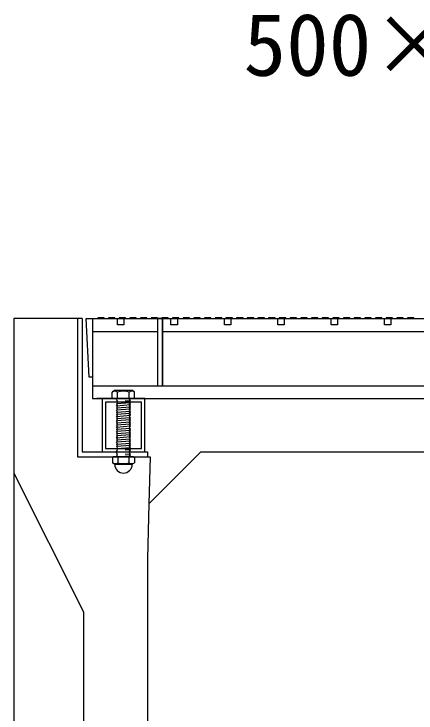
# Model space of a CAD drawing. Units: millimetres, scale not verified. Extents: x -16800 to 16800, y -5940 to 5940.
# Drawn here: x -12802 to -12426, y -2115 to -1459 of the extents above; entities that cross this region are included whole.
import ezdxf
from ezdxf.enums import TextEntityAlignment as Align

# ---------------------------------------------------------------- set-up
doc = ezdxf.new("R2010")
doc.units = ezdxf.units.MM
doc.header["$LTSCALE"] = 20
doc.linetypes.add('DOTTED', pattern=[1.75, 0.25, -1.5])
for name, color, linetype, lineweight in [('0-2_HATCH', 6, 'Continuous', 25), ('0-5_OUTLINE', 3, 'Continuous', 25), ('0-6_TXT', 7, 'Continuous', 25)]:
    doc.layers.add(name, color=color, linetype=linetype, lineweight=lineweight)
doc.styles.add('ＭＳ ゴシック', font='')
doc.styles.get('ＭＳ ゴシック').set_extended_font_data('MS Gothic')

msp = doc.modelspace()

# ---------------------------------------------------------------- linework, layer by layer
at = {"layer": '0-2_HATCH'}
for p, q in [((-12743, -1744.84), (-12743, -1874.34)), ((-12738.5, -1744.84), (-12738.5, -1869.84)), ((-12729, -1744.84), (-12729, -1819.84)), ((-12668, -1744.84), (-12668, -1807.84)), ((-12663.5, -1744.84), (-12663.5, -1807.84)), ((-12729, -1756.84), (-12668, -1756.84)), ((-12663.5, -1756.84), (-12191.5, -1756.84)), ((-12708.5, -1812.34), (-12710.5, -1813.84)), ((-12710.5, -1819.84), (-12710.5, -1813.84)), ((-12710.17, -1813.57), (-12708.5, -1812.34)), ((-12691.5, -1812.34), (-12708.5, -1812.34)), ((-12705.5, -1819.84), (-12705.5, -1813.84)), ((-12694.5, -1819.84), (-12694.5, -1813.84)), ((-12689.83, -1813.57), (-12691.5, -1812.34)), ((-12689.5, -1819.84), (-12689.5, -1813.84)), ((-12729, -1819.84), (-12126, -1819.84)), ((-12680, -1819.84), (-12725, -1819.84)), ((-12720, -1819.84), (-12720, -1869.84)), ((-12680, -1819.84), (-12720, -1819.84)), ((-12689.5, -1819.84), (-12710.5, -1819.84)), ((-12706.5, -1819.84), (-12693.5, -1819.84)), ((-12706.5, -1820.84), (-12705.5, -1819.84)), ((-12705.5, -1821.84), (-12706.5, -1820.84)), ((-12694.5, -1820.84), (-12693.5, -1819.84)), ((-12693.5, -1821.84), (-12694.5, -1820.84)), ((-12680, -1869.84), (-12680, -1819.84)), ((-12716.8, -1823.04), (-12716.8, -1866.64)), ((-12683.2, -1823.04), (-12716.8, -1823.04)), ((-12706.5, -1822.84), (-12705.5, -1821.84)), ((-12705.5, -1823.84), (-12706.5, -1822.84)), ((-12706.5, -1824.84), (-12705.5, -1823.84)), ((-12693.5, -1823.84), (-12706.5, -1824.84)), ((-12705.5, -1825.84), (-12706.5, -1824.84)), ((-12706.5, -1826.84), (-12705.5, -1825.84)), ((-12693.5, -1825.84), (-12706.5, -1826.84)), ((-12705.5, -1827.84), (-12706.5, -1826.84)), ((-12706.5, -1828.84), (-12705.5, -1827.84)), ((-12693.5, -1827.84), (-12706.5, -1828.84)), ((-12694.5, -1824.84), (-12693.5, -1823.84)), ((-12693.5, -1825.84), (-12694.5, -1824.84)), ((-12694.5, -1826.84), (-12693.5, -1825.84)), ((-12693.5, -1827.84), (-12694.5, -1826.84)), ((-12694.5, -1828.84), (-12693.5, -1827.84)), ((-12683.2, -1866.64), (-12683.2, -1823.04)), ((-12705.5, -1829.84), (-12706.5, -1828.84)), ((-12706.5, -1830.84), (-12705.5, -1829.84)), ((-12693.5, -1829.84), (-12706.5, -1830.84)), ((-12705.5, -1831.84), (-12706.5, -1830.84)), ((-12693.5, -1831.84), (-12706.5, -1832.84)), ((-12706.5, -1832.84), (-12705.5, -1831.84)), ((-12693.5, -1833.84), (-12706.5, -1834.84)), ((-12693.5, -1829.84), (-12694.5, -1828.84)), ((-12694.5, -1832.84), (-12693.5, -1831.84)), ((-12693.5, -1833.84), (-12694.5, -1832.84)), ((-12694.5, -1834.84), (-12693.5, -1833.84)), ((-12705.5, -1835.84), (-12706.5, -1834.84)), ((-12693.5, -1835.84), (-12706.5, -1836.84)), ((-12706.5, -1836.84), (-12705.5, -1835.84)), ((-12705.5, -1837.84), (-12706.5, -1836.84)), ((-12693.5, -1837.84), (-12706.5, -1838.84)), ((-12706.5, -1838.84), (-12705.5, -1837.84)), ((-12705.5, -1839.84), (-12706.5, -1838.84)), ((-12693.5, -1839.84), (-12706.5, -1840.84)), ((-12706.5, -1840.84), (-12705.5, -1839.84)), ((-12705.5, -1841.84), (-12706.5, -1840.84)), ((-12693.5, -1835.84), (-12694.5, -1834.84)), ((-12694.5, -1836.84), (-12693.5, -1835.84)), ((-12694.5, -1836.84), (-12693.5, -1837.84)), ((-12694.5, -1838.84), (-12693.5, -1837.84)), ((-12694.5, -1838.84), (-12693.5, -1839.84)), ((-12694.5, -1840.84), (-12693.5, -1839.84)), ((-12694.5, -1840.84), (-12693.5, -1841.84)), ((-12693.5, -1841.84), (-12706.5, -1842.84)), ((-12706.5, -1842.84), (-12705.5, -1841.84)), ((-12705.5, -1843.84), (-12706.5, -1842.84)), ((-12693.5, -1843.84), (-12706.5, -1844.84)), ((-12706.5, -1844.84), (-12705.5, -1843.84)), ((-12705.5, -1845.84), (-12706.5, -1844.84)), ((-12693.5, -1845.84), (-12706.5, -1846.84)), ((-12706.5, -1846.84), (-12705.5, -1845.84)), ((-12705.5, -1847.84), (-12706.5, -1846.84)), ((-12693.5, -1847.84), (-12706.5, -1848.84)), ((-12706.5, -1848.84), (-12705.5, -1847.84)), ((-12694.5, -1842.84), (-12693.5, -1841.84)), ((-12694.5, -1842.84), (-12693.5, -1843.84)), ((-12694.5, -1844.84), (-12693.5, -1843.84)), ((-12694.5, -1844.84), (-12693.5, -1845.84)), ((-12694.5, -1846.84), (-12693.5, -1845.84)), ((-12694.5, -1846.84), (-12693.5, -1847.84)), ((-12694.5, -1848.84), (-12693.5, -1847.84)), ((-12705.5, -1849.84), (-12706.5, -1848.84)), ((-12693.5, -1849.84), (-12706.5, -1850.84)), ((-12706.5, -1850.84), (-12705.5, -1849.84)), ((-12705.5, -1851.84), (-12706.5, -1850.84)), ((-12693.5, -1851.84), (-12706.5, -1852.84)), ((-12706.5, -1852.84), (-12705.5, -1851.84)), ((-12705.5, -1853.84), (-12706.5, -1852.84)), ((-12693.5, -1853.84), (-12706.5, -1854.84)), ((-12706.5, -1854.84), (-12705.5, -1853.84)), ((-12694.5, -1848.84), (-12693.5, -1849.84)), ((-12694.5, -1850.84), (-12693.5, -1849.84)), ((-12694.5, -1850.84), (-12693.5, -1851.84)), ((-12694.5, -1852.84), (-12693.5, -1851.84)), ((-12694.5, -1852.84), (-12693.5, -1853.84)), ((-12694.5, -1854.84), (-12693.5, -1853.84)), ((-12705.5, -1855.84), (-12706.5, -1854.84)), ((-12693.5, -1855.84), (-12706.5, -1856.84)), ((-12706.5, -1856.84), (-12705.5, -1855.84)), ((-12705.5, -1857.84), (-12706.5, -1856.84)), ((-12693.5, -1857.84), (-12706.5, -1858.84)), ((-12706.5, -1858.84), (-12705.5, -1857.84)), ((-12705.5, -1859.84), (-12706.5, -1858.84)), ((-12693.5, -1859.84), (-12706.5, -1860.84)), ((-12706.5, -1860.84), (-12705.5, -1859.84)), ((-12705.5, -1861.84), (-12706.5, -1860.84)), ((-12694.5, -1854.84), (-12693.5, -1855.84)), ((-12694.5, -1856.84), (-12693.5, -1855.84)), ((-12694.5, -1856.84), (-12693.5, -1857.84)), ((-12694.5, -1858.84), (-12693.5, -1857.84)), ((-12694.5, -1858.84), (-12693.5, -1859.84)), ((-12694.5, -1860.84), (-12693.5, -1859.84)), ((-12694.5, -1860.84), (-12693.5, -1861.84)), ((-12716.8, -1866.64), (-12683.2, -1866.64)), ((-12693.5, -1861.84), (-12706.5, -1862.84)), ((-12706.5, -1862.84), (-12705.5, -1861.84)), ((-12705.5, -1863.84), (-12706.5, -1862.84)), ((-12706.5, -1864.84), (-12705.5, -1863.84)), ((-12693.5, -1863.85), (-12706.5, -1864.85)), ((-12705.5, -1865.84), (-12706.5, -1864.85)), ((-12693.49, -1865.85), (-12706.49, -1866.85)), ((-12706.49, -1866.85), (-12705.49, -1865.85)), ((-12705.49, -1867.85), (-12706.49, -1866.85)), ((-12694.5, -1862.84), (-12693.5, -1861.84)), ((-12694.5, -1862.84), (-12693.5, -1863.85)), ((-12694.5, -1864.85), (-12693.5, -1863.85)), ((-12694.5, -1864.85), (-12693.49, -1865.85)), ((-12694.49, -1866.85), (-12693.49, -1865.85)), ((-12694.49, -1866.85), (-12693.49, -1867.85)), ((-12738.5, -1869.84), (-12677.38, -1869.84)), ((-12720, -1869.84), (-12680, -1869.84)), ((-12706.49, -1868.85), (-12705.49, -1867.85)), ((-12705.49, -1869.85), (-12706.49, -1868.85)), ((-12706.49, -1870.85), (-12705.49, -1869.85)), ((-12705.49, -1871.85), (-12706.49, -1870.85)), ((-12706.49, -1872.85), (-12705.49, -1871.85)), ((-12705.49, -1873.85), (-12706.49, -1872.85)), ((-12705.97, -1874.34), (-12705.49, -1873.86)), ((-12694.49, -1868.85), (-12693.49, -1867.85)), ((-12694.49, -1868.85), (-12693.49, -1869.85)), ((-12694.49, -1870.85), (-12693.49, -1869.85)), ((-12694.49, -1870.85), (-12693.49, -1871.85)), ((-12694.49, -1872.85), (-12693.49, -1871.85)), ((-12694.49, -1872.85), (-12693.48, -1873.86)), ((-12693.97, -1874.34), (-12693.49, -1873.86)), ((-12677.38, -1869.84), (-12677.38, -1874.34)), ((-12709.34, -1874.34), (-12710.21, -1874.99)), ((-12710.21, -1874.99), (-12710.21, -1880.18)), ((-12708.51, -1881.15), (-12710.21, -1880.18)), ((-12690.66, -1874.34), (-12709.34, -1874.34)), ((-12705.1, -1874.99), (-12705.1, -1880.18)), ((-12694.9, -1874.99), (-12694.9, -1880.18)), ((-12691.49, -1881.15), (-12689.79, -1880.18)), ((-12690.66, -1874.34), (-12689.79, -1874.99)), ((-12689.79, -1874.99), (-12689.79, -1880.18)), ((-12708.51, -1881.47), (-12708.51, -1881.15)), ((-12691.49, -1881.15), (-12708.51, -1881.15)), ((-12691.49, -1881.47), (-12708.51, -1881.47)), ((-12691.49, -1881.47), (-12691.49, -1881.15))]:
    msp.add_line(p, q, dxfattribs=at)
at = {"layer": '0-2_HATCH', "linetype": 'DOTTED'}
for p, q in [((-12693.5, -1819.84), (-12706.5, -1820.84)), ((-12693.5, -1821.84), (-12706.5, -1822.84)), ((-12693.49, -1867.85), (-12706.49, -1868.85)), ((-12693.49, -1869.85), (-12706.49, -1870.85)), ((-12693.49, -1871.85), (-12706.49, -1872.85)), ((-12693.49, -1873.86), (-12699.83, -1874.34)), ((-12705.97, -1874.34), (-12693.97, -1874.34))]:
    msp.add_line(p, q, dxfattribs=at)
at = {"layer": '0-2_HATCH'}
for points in [[(-12735, -1744.84), (-12729, -1744.84), (-12729, -1799.84), (-12732, -1799.84)], [(-12705.5, -1744.84), (-12699.5, -1744.84), (-12699.5, -1750.84), (-12705.5, -1750.84)], [(-12668, -1744.84), (-12668, -1807.84), (-12663.5, -1807.84), (-12663.5, -1744.84)], [(-12655.5, -1744.84), (-12649.5, -1744.84), (-12649.5, -1750.84), (-12655.5, -1750.84)], [(-12605.5, -1744.84), (-12599.5, -1744.84), (-12599.5, -1750.84), (-12605.5, -1750.84)], [(-12555.5, -1744.84), (-12549.5, -1744.84), (-12549.5, -1750.84), (-12555.5, -1750.84)], [(-12505.5, -1744.84), (-12499.5, -1744.84), (-12499.5, -1750.84), (-12505.5, -1750.84)], [(-12455.5, -1744.84), (-12449.5, -1744.84), (-12449.5, -1750.84), (-12455.5, -1750.84)]]:
    msp.add_lwpolyline(points, close=True, dxfattribs=at)
for points in [[(-12729, -1744.84), (-12668, -1744.84), (-12663.5, -1744.84), (-12191.5, -1744.84), (-12187, -1744.84), (-12126, -1744.84)], [(-12718, -1744.84), (-12718, -1744.14), (-12724, -1744.14), (-12724, -1744.84)], [(-12708, -1744.84), (-12708, -1744.14), (-12714, -1744.14), (-12714, -1744.84)], [(-12698, -1744.84), (-12698, -1744.14), (-12704, -1744.14), (-12704, -1744.84)], [(-12688, -1744.84), (-12688, -1744.14), (-12694, -1744.14), (-12694, -1744.84)], [(-12678, -1744.84), (-12678, -1744.14), (-12684, -1744.14), (-12684, -1744.84)], [(-12668, -1744.84), (-12668, -1744.14), (-12674, -1744.14), (-12674, -1744.84)], [(-12658, -1744.84), (-12658, -1744.14), (-12664, -1744.14), (-12664, -1744.84)], [(-12648, -1744.84), (-12648, -1744.14), (-12654, -1744.14), (-12654, -1744.84)], [(-12638, -1744.84), (-12638, -1744.14), (-12644, -1744.14), (-12644, -1744.84)], [(-12628, -1744.84), (-12628, -1744.14), (-12634, -1744.14), (-12634, -1744.84)], [(-12618, -1744.84), (-12618, -1744.14), (-12624, -1744.14), (-12624, -1744.84)], [(-12608, -1744.84), (-12608, -1744.14), (-12614, -1744.14), (-12614, -1744.84)], [(-12598, -1744.84), (-12598, -1744.14), (-12604, -1744.14), (-12604, -1744.84)], [(-12588, -1744.84), (-12588, -1744.14), (-12594, -1744.14), (-12594, -1744.84)], [(-12578, -1744.84), (-12578, -1744.14), (-12584, -1744.14), (-12584, -1744.84)], [(-12568, -1744.84), (-12568, -1744.14), (-12574, -1744.14), (-12574, -1744.84)], [(-12558, -1744.84), (-12558, -1744.14), (-12564, -1744.14), (-12564, -1744.84)], [(-12548, -1744.84), (-12548, -1744.14), (-12554, -1744.14), (-12554, -1744.84)], [(-12538, -1744.84), (-12538, -1744.14), (-12544, -1744.14), (-12544, -1744.84)], [(-12528, -1744.84), (-12528, -1744.14), (-12534, -1744.14), (-12534, -1744.84)], [(-12518, -1744.84), (-12518, -1744.14), (-12524, -1744.14), (-12524, -1744.84)], [(-12508, -1744.84), (-12508, -1744.14), (-12514, -1744.14), (-12514, -1744.84)], [(-12498, -1744.84), (-12498, -1744.14), (-12504, -1744.14), (-12504, -1744.84)], [(-12488, -1744.84), (-12488, -1744.14), (-12494, -1744.14), (-12494, -1744.84)], [(-12478, -1744.84), (-12478, -1744.14), (-12484, -1744.14), (-12484, -1744.84)], [(-12468, -1744.84), (-12468, -1744.14), (-12474, -1744.14), (-12474, -1744.84)], [(-12458, -1744.84), (-12458, -1744.14), (-12464, -1744.14), (-12464, -1744.84)], [(-12448, -1744.84), (-12448, -1744.14), (-12454, -1744.14), (-12454, -1744.84)], [(-12438, -1744.84), (-12438, -1744.14), (-12444, -1744.14), (-12444, -1744.84)], [(-12428, -1744.84), (-12428, -1744.14), (-12434, -1744.14), (-12434, -1744.84)], [(-12729, -1807.84), (-12668, -1807.84), (-12663.5, -1807.84), (-12191.5, -1807.84), (-12187, -1807.84), (-12126, -1807.84)], [(-12693.5, -1823.84), (-12694.5, -1822.84), (-12693.5, -1821.84)], [(-12706.5, -1834.84), (-12705.5, -1833.84), (-12706.5, -1832.84)], [(-12693.5, -1831.84), (-12694.5, -1830.84), (-12693.5, -1829.84)], [(-12743, -1874.34), (-12675.11, -1874.34), (-12676.22, -1918.56)]]:
    msp.add_lwpolyline(points, dxfattribs=at)
for centre, radius, start, end in [((-12708, -1816.47), 3.62, 46.39563, 133.60437), ((-12700, -1828.47), 15.62, 69.39075, 110.60925), ((-12692, -1816.47), 3.62, 46.39563, 133.60437), ((-12707.65, -1879.69), 5.35, 61.49832, 118.50684), ((-12707.65, -1875.48), 5.35, 241.49843, 298.50089), ((-12700, -1894.76), 20.42, 75.52621, 104.47362), ((-12700, -1860.41), 20.42, 255.52638, 284.47374), ((-12692.35, -1879.69), 5.35, 61.49231, 118.50169), ((-12692.35, -1875.48), 5.35, 241.49989, 298.5), ((-12700, -1881.47), 8.19, 180, 359.99995)]:
    msp.add_arc(centre, radius, start, end, dxfattribs=at)
at = {"layer": '0-5_OUTLINE'}
for p, q in [((-12738.5, -1744.84), (-12802.5, -1744.84)), ((-12802.5, -1744.84), (-12802.5, -2519.84)), ((-12627.5, -1869.84), (-12676.22, -1918.56)), ((-12802.5, -1889.84), (-12737.5, -2019.84)), ((-12676.22, -1918.56), (-12677.5, -1969.84)), ((-12677.5, -1969.84), (-12677.5, -2519.84)), ((-12737.5, -2019.84), (-12737.5, -2519.84))]:
    msp.add_line(p, q, dxfattribs=at)
msp.add_lwpolyline([(-12627.5, -1869.84), (-12227.5, -1869.84), (-12178.78, -1918.56)], dxfattribs=at)

# ---------------------------------------------------------------- texts
at = {"layer": '0-6_TXT', "style": 'ＭＳ ゴシック'}
msp.add_text('500×600', height=58.65, dxfattribs=at).set_placement((-12587.5, -1534.84), align=Align.BOTTOM_LEFT)

doc.saveas('drawing.dxf')
